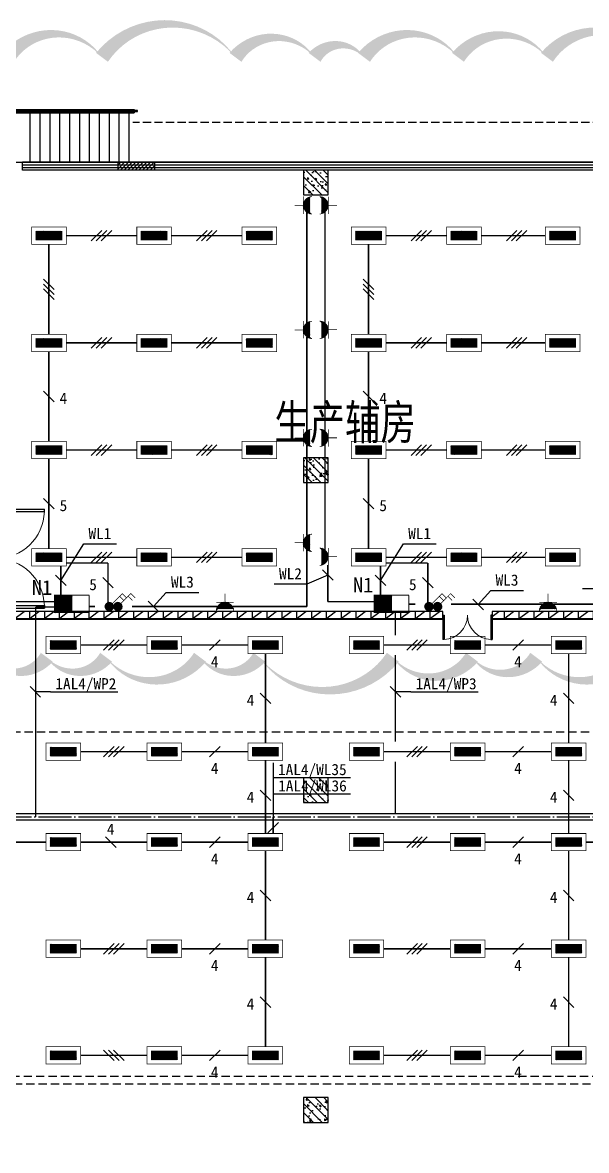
# Model space of a CAD drawing. Header units: millimetres. Extents: x -633009578 to 5705885, y -633235091 to 2571734.
# Drawn here: x 2855720 to 2872829, y 2166108 to 2200309 of the extents above; entities that cross this region are included whole.
import ezdxf

# ---------------------------------------------------------------- set-up
doc = ezdxf.new("R2010")
doc.units = ezdxf.units.MM
doc.header["$LTSCALE"] = 1000
doc.header["$MEASUREMENT"] = 0
for name, pattern in [('DASH', [0.35, 0.25, -0.1]), ('DOTE', [2.4200000000000004, 2, -0.2, 0.02, -0.2]), ('HIDDEN', [0.375, 0.25, -0.125])]:
    doc.linetypes.add(name, pattern=pattern)
doc.layers.get('0').update_dxf_attribs({"color": 9})
for name, color, linetype in [('3T_WOOD', 21, 'Continuous'), ('A-ABOV(投影线)', 154, 'HIDDEN'), ('A-COLUM(柱)', 255, 'Continuous'), ('A-DOOR(门）', 4, 'Continuous'), ('A-F-AREA(计算)', 5, 'Continuous'), ('A-HATH(填充)', 8, 'Continuous'), ('A-LM-RAIL(栏杆)', 167, 'Continuous'), ('A-ST-O(室外)', 54, 'Continuous'), ('A-STAR(楼梯)', 51, 'Continuous'), ('A-TEXT(房间)', 243, 'Continuous'), ('A-WALL(墙)', 255, 'Continuous'), ('A-WINDOW（窗）', 4, 'Continuous'), ('DIM_MODI', 6, 'Continuous'), ('电-强电平面-标注', 3, 'Continuous'), ('电-强电平面-线缆', 3, 'Continuous'), ('电-桥架', 4, 'Continuous'), ('设备-插座', 3, 'Continuous'), ('设备-照明', 3, 'Continuous'), ('设备-箱柜', 3, 'Continuous')]:
    doc.layers.add(name, color=color, linetype=linetype)
doc.styles.add('_TCH', font='simhei.ttf', dxfattribs={"width": 0.75, "bigfont": 'hztxt.shx'})
doc.styles.add('ELEC-DIM', font='simhei.ttf')
doc.styles.add('IDQSTYLE', font='simhei.ttf', dxfattribs={"width": 0.707, "bigfont": 'hztxt.shx'})
pattern_1 = [(0, (-1310557.920547368, -13.22285339003429), (0, 350), []), (37.875, (-1310157.920547368, -13.22285339003429), (-169.61527734408, 218.0766567528281), []), (90, (-1310157.920547368, -13.22285339003429), (-450, 2.755455298081545e-14), [])]

# ---------------------------------------------------------------- blocks, each defined once
blk = doc.blocks.new('$DorLib2D$00000002')
for p, q in [((-0.5, -5.684341886080802e-17), (-0.5000000000000007, 0.4875)), ((-0.4750000000000007, 0.4875), (-0.5000000000000007, 0.4875)), ((-0.475, -2.842170943040401e-17), (-0.4750000000000007, 0.4875)), ((0.475, -2.842170943040401e-17), (0.4750000000000007, 0.4875)), ((0.4750000000000007, 0.4875), (0.5000000000000007, 0.4875)), ((0.5, -5.684341886080802e-17), (0.5000000000000007, 0.4875)), ((-0.5, -5.684341886080802e-17), (-0.475, -2.842170943040401e-17)), ((0.5, -5.684341886080802e-17), (0.475, -2.842170943040401e-17))]:
    blk.add_line(p, q)
at = {"lineweight": 13}
for centre, start, end in [((-0.4875, -4.263256414560601e-17), 0, 88.53071641864632), ((0.4875, -4.263256414560601e-17), 91.4692835813537, 180)]:
    blk.add_arc(centre, 0.4875, start, end, dxfattribs=at)
blk = doc.blocks.new('$TCHSYS$WIN2D')
for p, q in [((-0.5, 0.5), (0.5, 0.5)), ((-0.5, 0.5), (-0.4999999999999999, -0.5)), ((0.5, 0.5), (0.4999999999999998, -0.5)), ((0.5, 0.1666666666666666), (-0.5, 0.1666666666666666)), ((0.5, -0.1666666666666667), (-0.5, -0.1666666666666667)), ((-0.4999999999999999, -0.5), (0.5, -0.5))]:
    blk.add_line(p, q)
blk = doc.blocks.new('_FZH')
h = blk.add_hatch()
h.set_pattern_fill('钢筋混凝土', color=256, scale=0.1, style=0)
h.set_pattern_definition([(45, (0, 0), (-0.1767766952966369, 0.1767766952966369), []), (50, (0, 0), (0.7172601826007535, -0.06275213498259512), [0.07500000000000001, -0.8250000000000001]), (355, (0, 0), (-0.138751333613, 0.7521921337000119), [0.06, -0.66]), (100.4514, (0.05977168000000001, -0.00522934), (0.5785093817140216, 0.6894395420609536), [0.06374019, -0.701142112]), (46.1842, (0, 0.2), (1.067241048625645, -0.1655190143290181), [0.1125, -1.2375]), (96.6356, (0.088936745, 0.186206693), (0.9346627055487033, 0.9741178709004418), [0.095610288, -1.051713]), (351.1842, (0, 0.2), (0.9346619451336272, 0.9741186009253247), [0.09000000000000001, -0.9900000000000001]), (21, (0.1, 0.15), (0.5969070521184617, -0.4026188906653388), [0.07500000000000001, -0.8250000000000001]), (326, (0.1, 0.15), (0.2433153319215824, 0.7251500450468529), [0.06, -0.66]), (71.4514, (0.149742233, 0.116448394), (0.84022262858149, 0.3225304967099524), [0.06374019, -0.701142112]), (37.50000000000001, (0, 0), (0.01215985531729062, 0.3328938538313115), [0, -0.652, 0, -0.67, 0, -0.6625000000000001]), (7.499999999999999, (0, 0), (0.2630695374421486, 0.3944117118823603), [0, -0.382, 0, -0.637, 0, -0.2525]), (-32.5, (-0.223, 0), (0.533822436172409, -0.02255487173437976), [0, -0.25, 0, -0.78, 0, -1.035]), (-42.5, (-0.323, 0), (0.5831861693423862, 0.1001049823323177), [0, -0.325, 0, -0.518, 0, -0.735])])
h.paths.add_polyline_path([(-0.5, -0.5), (0.5, -0.5), (0.5, 0.5), (-0.5, 0.5)])
blk.add_lwpolyline([(-0.5, -0.5), (0.5, -0.5), (0.5, 0.5), (-0.5, 0.5)], close=True)
blk = doc.blocks.new('9-29-1')
h = blk.add_hatch()
h.set_pattern_fill('ANSI31', color=256, scale=50)
h.set_pattern_definition([(45, (0, 0), (-56.1266007566822, 56.12660075668221), [])])
h.paths.add_polyline_path([(1202740.545886949, 1518097.113137864), (1203840.545886949, 1518097.113137864), (1203840.545886949, 1517857.113137864), (1202740.545886949, 1517857.113137864)])
at = {"layer": 'A-HATH(填充)'}
h = blk.add_hatch(dxfattribs=at)
h.set_pattern_fill('空心砖', color=256, scale=100, style=0)
h.set_pattern_definition(pattern_1)
h.paths.add_polyline_path([(1198920.598288392, 1504237.11313787), (1212590.598288081, 1504237.113137874), (1212590.598288081, 1504477.11313787), (1199160.598288281, 1504477.11313787)])
h = blk.add_hatch(dxfattribs=at)
h.set_pattern_fill('空心砖', color=256, scale=100, style=0)
h.set_pattern_definition(pattern_1)
h.paths.add_polyline_path([(1217565.598288391, 1504477.11313787), (1214090.598288081, 1504477.11313787), (1214090.598288081, 1504237.113137874), (1217685.59828837, 1504237.113137866), (1217685.598288383, 1504397.113137871)])
blk.add_lwpolyline([(1202740.545886949, 1518097.113137864), (1203840.545886949, 1518097.113137864), (1203840.545886949, 1517857.113137864), (1202740.545886949, 1517857.113137864)], close=True)
at = {"layer": 'A-ABOV(投影线)'}
for points in [[(1183777.272027053, 1500826.040843806), (1219250.952382447, 1500826.040843806), (1219250.952382447, 1490375.445028108), (1183777.272027053, 1490375.445028108)], [(1183826.786125588, 1490147.041180991), (1219300.466480982, 1490147.041180991), (1219300.466480982, 1479696.445365292), (1183826.786125588, 1479696.445365292)]]:
    blk.add_lwpolyline(points, close=True, dxfattribs=at)
at = {"layer": 'A-F-AREA(计算)'}
blk.add_lwpolyline([(1121700.598288358, 1518097.113137865), (1255980.598288358, 1518097.113137865), (1255980.598288358, 1382017.113137865), (1121700.598288358, 1382017.113137865)], close=True, dxfattribs=at)
at = {"layer": 'A-LM-RAIL(栏杆)'}
blk.add_lwpolyline([(1195615.598423701, 1518097.113126321), (1195615.59795103, 1519632.113104917), (1203325.658004598, 1519632.113104871), (1203325.658004598, 1519662.113104871), (1195585.597941148, 1519662.113104918), (1195585.598423701, 1518097.11311644)], dxfattribs=at)
at = {"layer": 'A-ST-O(室外)', "linetype": 'DASH'}
blk.add_lwpolyline([(1231040.59779431, 1519297.113098509), (1203185.717226562, 1519297.113108536)], dxfattribs=at)
at = {"layer": 'A-STAR(楼梯)'}
for points in [[(1195550.598423701, 1518097.113104911), (1195550.59792962, 1519697.113104918), (1203225.658004599, 1519697.113104871)], [(1195650.598423701, 1518097.11313785), (1195650.597962558, 1519597.113104917), (1203225.658004598, 1519597.113104871)], [(1200065.598782455, 1519697.113104892), (1200065.598782442, 1518097.113104934)], [(1200365.598782455, 1519697.11310489), (1200365.598782442, 1518097.113104932)], [(1200665.598782455, 1519697.113104887), (1200665.598782442, 1518097.11310493)], [(1200965.598782455, 1519697.113104885), (1200965.598782442, 1518097.113104928)], [(1201265.598782455, 1519697.113104883), (1201265.598782442, 1518097.113104925)], [(1201565.598782455, 1519697.11310488), (1201565.598782442, 1518097.113104923)], [(1201865.598782455, 1519697.113104878), (1201865.598782442, 1518097.113104921)], [(1202165.598782455, 1519697.113104876), (1202165.598782442, 1518097.113104919)], [(1202465.598782455, 1519697.113104876), (1202465.598782442, 1518097.113104919)], [(1202765.598782455, 1519697.113104873), (1202765.598782442, 1518097.113104916)], [(1203065.598782455, 1519697.113104871), (1203065.598782442, 1518097.113104914)], [(1203225.658004599, 1519697.11310487), (1203225.658004598, 1519597.113104871)]]:
    blk.add_lwpolyline(points, dxfattribs=at)
at = {"layer": 'A-WALL(墙)'}
for p, q in [((1212590.598288081, 1504477.11313787), (1199160.598288281, 1504477.11313787)), ((1212590.598288081, 1504237.113137874), (1212590.598288081, 1504477.11313787)), ((1217565.598288391, 1504477.11313787), (1214090.598288081, 1504477.11313787)), ((1214090.598288081, 1504477.11313787), (1214090.598288081, 1504237.113137874)), ((1198920.598288392, 1504237.11313787), (1212590.598288081, 1504237.113137874)), ((1214090.598288081, 1504237.113137874), (1217685.59828837, 1504237.113137866))]:
    blk.add_line(p, q, dxfattribs=at)
at = {"layer": 'DIM_MODI'}
blk.add_lwpolyline([(1218901.420044975, 1521276.418882768, 0, 450, 0.5), (1215751.420044975, 1521276.418882768, 0, 450, 0.5), (1213051.420044975, 1521276.418882768, 0, 450, 0.5), (1210201.420044975, 1521276.418882768, 0, 450, 0.5), (1208701.420044975, 1521276.418882768, 0, 450, 0.5), (1206301.420044975, 1521276.418882768, 0, 450, 0.5), (1202251.420044975, 1521276.418882768, 0, 450, 0.5), (1199401.420044975, 1521276.418882768, 0, 450, 0.5), (1198775.620910905, 1521276.418882768, 0, 450, 0.5), (1198775.620910905, 1519026.418882768, 0, 450, 0.5), (1198775.620910905, 1516326.418882768, 0, 450, 0.5), (1198775.620910905, 1514076.418882768, 0, 450, 0.5), (1198775.620910905, 1511676.418882768, 0, 450, 0.5), (1198775.620910905, 1507626.418882768, 0, 450, 0.5), (1198775.620910905, 1505376.418882768, 0, 450, 0.5), (1198775.620910905, 1503085.779319126, 0, 450, 0.5), (1200575.620910905, 1503085.779319126, 0, 450, 0.5), (1202375.620910905, 1503085.779319126, 0, 450, 0.5), (1205225.620910905, 1503085.779319126, 0, 450, 0.5), (1207025.620910905, 1503085.779319126, 0, 450, 0.5), (1211075.620910905, 1503085.779319126, 0, 450, 0.5), (1213475.620910905, 1503085.779319126, 0, 450, 0.5), (1215425.620910905, 1503085.779319126, 0, 450, 0.5), (1218275.620910905, 1503085.779319126, 0, 450, 0.5)], format="xyseb", dxfattribs=at)
at = {"layer": 'A-COLUM(柱)', "xscale": 750, "yscale": 750, "zscale": 750, "rotation": 270}
for p in [(1208740.598288357, 1517482.113137866), (1208740.598288357, 1508757.113137866), (1208740.598288357, 1499057.113137866), (1208740.598288357, 1489357.113137866)]:
    blk.add_blockref('_FZH', p, dxfattribs=at)
at = {"layer": 'A-DOOR(门）'}
for p, xscale, yscale, zscale, rotation in [((1199040.598288357, 1506077.11313761), 3000, 3000, 3000, 270), ((1213340.598288357, 1504357.113137866), -1500, 1500, 1500, 180)]:
    blk.add_blockref('$DorLib2D$00000002', p, dxfattribs=dict(at, xscale=xscale, yscale=yscale, zscale=zscale, rotation=rotation))
at = {"layer": 'A-WINDOW（窗）', "extrusion": (0, 0, -1), "xscale": -32000, "yscale": 240, "zscale": 32000, "rotation": 180}
blk.add_blockref('$TCHSYS$WIN2D', (-1215840.598288277, 1517977.113137867), dxfattribs=at)
at = {"layer": 'A-TEXT(房间)', "style": '_TCH', "width": 0.75}
blk.add_text('生产辅房', height=1050, dxfattribs=at).set_placement((1207477.022479216, 1509686.731963182))
blk = doc.blocks.new('*X164')
at = {"color": 0, "linetype": 'Continuous'}
for p, q in [((159.595646846908, 156.7672197221619), (159.6233466819307, 156.7949195571846)), ((159.6640079704214, 156.5527381332005), (159.9061893944054, 156.7949195571846)), ((159.747532531186, 156.3534199814905), (160.18903210688, 156.7949195571846)), ((159.8446775338837, 156.1677222717137), (160.4718748193546, 156.7949195571846)), ((159.9544025265515, 155.9946045519069), (160.7547175318292, 156.7949195571846)), ((160.0760273856543, 155.833386698535), (161.0375602443038, 156.7949195571846)), ((160.2091522122192, 155.6836688126253), (161.3204029567785, 156.7949195571846)), ((160.3536147760518, 155.5452886639833), (161.6032456692531, 156.7949195571846)), ((160.5094741859558, 155.4183053614127), (161.8860883817277, 156.7949195571846)), ((160.6770167777584, 155.3030052407406), (162.1689310942023, 156.7949195571846)), ((160.8567856433337, 155.1999313938414), (162.451773806677, 156.7949195571846)), ((161.0496413096342, 155.1099443476672), (162.7346165191516, 156.7949195571846)), ((161.2568708631404, 155.0343311886988), (163.0174592316262, 156.7949195571846)), ((161.4803825063601, 154.9750001194438), (163.3003019441008, 156.7949195571846)), ((161.7230685552892, 154.9348434558983), (163.5831446565754, 156.7949195571846)), ((161.9895441276247, 154.9184763157592), (163.86598736905, 156.7949195571846)), ((162.2878715788766, 154.9339610545365), (164.4937876543064, 157.1398771299663)), ((162.6346011340941, 154.9978478972794), (164.4299008115636, 156.7931475747489)), ((163.0778250055067, 155.1582290562173), (164.2695196526256, 156.3499237033363))]:
    blk.add_line(p, q, dxfattribs=at)
blk = doc.blocks.new('HC000134')
at = {"color": 0, "linetype": 'Continuous', "const_width": 0.2}
blk.add_lwpolyline([(-2.5, 5, 0.198912367379654), (-1.767766952966213, 3.232233047033674, 0.1989123673796558), (-4.592273826913179e-16, 2.5, 0.1989123673796559), (1.767766952966213, 3.232233047033674, 0.1989123673796541), (2.5, 4.999999999999999)], format="xyb", dxfattribs=at)
for points in [[(-2.421006983541702, 4.37652170395188), (2.421006983541702, 4.37652170395188)], [(-2.549372027147456, 2.476391871554483), (2.483025305961291, 2.476391871554483)], [(0, 2.5), (0, 0)]]:
    blk.add_lwpolyline(points, dxfattribs=at)
at = {"color": 0, "linetype": 'Continuous'}
blk.add_blockref('*X164', (-162.0093508556101, -152.4183978532327), dxfattribs=at)
at = {"color": 0, "style": 'IDQSTYLE', "width": 0.7}
blk.add_attdef('PSFHATT', (4.500000010000001, 0), '', height=2.5, dxfattribs=at)
blk = doc.blocks.new('*X353')
at = {"color": 0, "linetype": 'Continuous'}
for p, q in [((277.1059544658493, 221.9516255332986), (279.536990929048, 224.3826619964973)), ((277.1059544658493, 222.2344682457732), (279.2541482165735, 224.3826619964973)), ((277.1059544658493, 222.5173109582479), (278.9713055040988, 224.3826619964973)), ((277.1059544658493, 222.8001536707225), (278.6884627916242, 224.3826619964973)), ((277.1059544658493, 223.0829963831971), (278.4056200791496, 224.3826619964973)), ((277.1059544658493, 223.3658390956717), (278.122777366675, 224.3826619964973)), ((277.1059544658493, 223.6486818081463), (277.8399346542004, 224.3826619964973)), ((277.1059544658493, 223.9315245206209), (277.5570919417257, 224.3826619964973)), ((277.1059544658493, 224.2143672330955), (277.2742492292511, 224.3826619964973)), ((277.3198336415227, 221.8826619964973), (279.8198336415227, 224.3826619964973)), ((277.6026763539973, 221.8826619964973), (280.1026763539973, 224.3826619964973)), ((277.8855190664719, 221.8826619964973), (280.3855190664719, 224.3826619964973)), ((278.1683617789465, 221.8826619964973), (280.6683617789466, 224.3826619964973)), ((278.4512044914212, 221.8826619964973), (280.9512044914212, 224.3826619964973)), ((278.7340472038958, 221.8826619964973), (281.2340472038958, 224.3826619964973)), ((279.0168899163704, 221.8826619964973), (281.5168899163704, 224.3826619964973)), ((279.299732628845, 221.8826619964973), (281.799732628845, 224.3826619964973)), ((279.5825753413196, 221.8826619964973), (282.0825753413196, 224.3826619964973)), ((279.8654180537943, 221.8826619964973), (282.3654180537943, 224.3826619964973)), ((280.1482607662689, 221.8826619964973), (282.6482607662689, 224.3826619964973)), ((280.4311034787435, 221.8826619964973), (282.9311034787435, 224.3826619964973)), ((280.7139461912181, 221.8826619964973), (283.2139461912181, 224.3826619964973)), ((280.9967889036927, 221.8826619964973), (283.4967889036927, 224.3826619964973)), ((281.2796316161674, 221.8826619964973), (283.7796316161674, 224.3826619964973)), ((281.5624743286419, 221.8826619964973), (284.062474328642, 224.3826619964973)), ((281.8453170411166, 221.8826619964973), (284.3453170411166, 224.3826619964973)), ((282.1281597535912, 221.8826619964973), (284.6059544658494, 224.3604567087555)), ((282.4110024660658, 221.8826619964973), (284.6059544658494, 224.0776139962809)), ((282.6938451785405, 221.8826619964973), (284.6059544658494, 223.7947712838063)), ((282.976687891015, 221.8826619964973), (284.6059544658494, 223.5119285713317)), ((283.2595306034897, 221.8826619964973), (284.6059544658494, 223.229085858857)), ((283.5423733159643, 221.8826619964973), (284.6059544658494, 222.9462431463824)), ((283.8252160284389, 221.8826619964973), (284.6059544658494, 222.6634004339078)), ((284.1080587409135, 221.8826619964973), (284.6059544658494, 222.3805577214332)), ((284.3909014533882, 221.8826619964973), (284.6059544658494, 222.0977150089586))]:
    blk.add_line(p, q, dxfattribs=at)
blk = doc.blocks.new('HC000062')
at = {"color": 0, "linetype": 'Continuous', "const_width": 0.2}
for points in [[(-4.97662087547036, 2.499999999999943), (5.023379124529697, 2.499999999999943), (5.023379124529697, -2.500000000000057), (-4.97662087547036, -2.500000000000057), (-4.97662087547036, 2.499999999999943)], [(-3.72662087547036, 1.25), (-3.72662087547036, -1.250000000000057), (3.773379124529697, -1.250000000000057), (3.773379124529697, 1.25), (-3.72662087547036, 1.25)]]:
    blk.add_lwpolyline(points, dxfattribs=at)
at = {"color": 0, "linetype": 'Continuous'}
blk.add_blockref('*X353', (-280.8325753413197, -223.1326619964974), dxfattribs=at)
at = {"color": 0, "style": 'IDQSTYLE', "width": 0.7}
blk.add_attdef('PSFHATT', (7.023379124529697, -2.500000000000057), '', height=2.5, dxfattribs=at)
blk = doc.blocks.new('*X153')
at = {"color": 0, "linetype": 'Continuous'}
for p, q in [((234.7655414724513, 317.9212989399893), (239.3433150387835, 322.4990725063215)), ((234.7655414724513, 318.3455630087012), (238.9190509700716, 322.4990725063215)), ((234.7655414724513, 318.7698270774131), (238.4947869013596, 322.4990725063215)), ((234.7655414724513, 319.1940911461251), (238.0705228326477, 322.4990725063215)), ((234.7655414724513, 319.618355214837), (237.6462587639358, 322.4990725063215)), ((234.7655414724513, 320.0426192835489), (237.2219946952239, 322.4990725063215)), ((234.7655414724513, 320.4668833522609), (236.797730626512, 322.4990725063215)), ((234.7655414724513, 320.8911474209728), (236.3734665578, 322.4990725063215)), ((234.7655414724513, 321.3154114896847), (235.9492024890881, 322.4990725063215)), ((234.7655414724513, 321.7396755583966), (235.5249384203761, 322.4990725063215)), ((234.7655414724513, 322.1639396271086), (235.1006743516642, 322.4990725063215)), ((234.7675791074955, 317.4990725063215), (239.7655414724513, 322.4970348712774)), ((235.1918431762074, 317.4990725063215), (239.7655414724513, 322.0727708025654)), ((235.6161072449193, 317.4990725063215), (239.7655414724513, 321.6485067338535)), ((236.0403713136312, 317.4990725063215), (239.7655414724513, 321.2242426651416)), ((236.4646353823431, 317.4990725063215), (239.7655414724513, 320.7999785964296)), ((236.8888994510551, 317.4990725063215), (239.7655414724513, 320.3757145277177)), ((237.313163519767, 317.4990725063215), (239.7655414724513, 319.9514504590058)), ((237.7374275884789, 317.4990725063215), (239.7655414724513, 319.5271863902939)), ((238.1616916571909, 317.4990725063215), (239.7655414724513, 319.1029223215819)), ((238.5859557259028, 317.4990725063215), (239.7655414724513, 318.67865825287)), ((239.0102197946147, 317.4990725063215), (239.7655414724513, 318.2543941841581)), ((239.4344838633266, 317.4990725063215), (239.7655414724513, 317.8301301154461))]:
    blk.add_line(p, q, dxfattribs=at)
blk = doc.blocks.new('HC000435')
at = {"color": 0, "linetype": 'Continuous'}
blk.add_line((2.5, 0), (-2.5, 0), dxfattribs=at)
at = {"color": 0, "linetype": 'Continuous', "const_width": 0.3}
for points in [[(2.5, 0), (2.5, 5), (-2.5, 5)], [(-2.5, 5), (-2.5, 0)], [(-2.5, 0), (-2.5, -5), (2.5, -5), (2.5, 0)]]:
    blk.add_lwpolyline(points, dxfattribs=at)
at = {"color": 0, "linetype": 'Continuous'}
blk.add_blockref('*X153', (-237.2655414724513, -322.4990725063215), dxfattribs=at)
at = {"color": 0, "style": 'IDQSTYLE', "width": 0.7}
blk.add_attdef('PSFHATT', (4.500000000000028, -5), '', height=2.5, dxfattribs=at)
blk = doc.blocks.new('*X157')
at = {"color": 0, "linetype": 'Continuous'}
for p, q in [((261.9988066744281, 135.850956910748), (263.2375091559566, 137.0896593922765)), ((262.0234026256783, 135.5927101495236), (263.4957559171792, 137.0650634410244)), ((262.0463461952987, 136.1813391440932), (262.9071269225657, 137.0421198713602)), ((262.0884022348038, 135.3748670461744), (263.7135990205094, 137.00006383188)), ((262.1829592200917, 135.1865813189878), (263.9018847477136, 136.9055068466096)), ((262.3023466942452, 135.0231260806666), (264.0653399860179, 136.7861193724393)), ((262.4446987243758, 134.8826353983226), (264.205830668362, 136.6437673423088)), ((262.6100901587723, 134.7651841202445), (264.3232819464568, 136.478375907929)), ((262.8005700291263, 134.6728212781239), (264.4156447885779, 136.2878960375755)), ((263.0211904412342, 134.6105989777572), (264.4778670889456, 136.0672756254685)), ((263.2836307586351, 134.5901965826834), (264.4982694840214, 135.8048353080697)), ((263.6234742990336, 134.6471974106073), (264.4412686561033, 135.464991767677))]:
    blk.add_line(p, q, dxfattribs=at)
blk = doc.blocks.new('HC000107')
at = {"color": 0, "linetype": 'Continuous', "const_width": 0.2}
for points in [[(0.8838834764831067, 2.133883476483163), (3.75, 5), (5, 3.75)], [(2.898879886034138, 4.275409520972289), (4.191507707965854, 3.019373591507303)]]:
    blk.add_lwpolyline(points, dxfattribs=at)
blk.add_lwpolyline([(0.88388347648322, 0.3661165235168934, 0.1989123673796338), (1.249999999999944, 1.250000000000057, 0.1989123673796269), (0.8838834764831636, 2.13388347648322, 0.1989123673796352), (4.172009959724221e-16, 2.5, 0.1989123673796539), (-0.8838834764831627, 2.13388347648322, 0.1989123673796721), (-1.250000000000056, 1.250000000000057, 0.1989123673796564), (-0.8838834764832764, 0.3661165235168368, 0.198912367379673), (0, 0, 0.198912367379652)], format="xyb", close=True, dxfattribs=at)
at = {"color": 0, "linetype": 'Continuous'}
blk.add_blockref('*X157', (-263.2487560761182, -134.5897099905746), dxfattribs=at)
at = {"color": 0, "style": 'IDQSTYLE', "width": 0.7}
blk.add_attdef('PSFHATT', (7, -1e-08), '', height=2.5, dxfattribs=at)

msp = doc.modelspace()

# ---------------------------------------------------------------- linework, layer by layer
at = {"layer": '电-强电平面-标注'}
for p, q in [((2858124.881198941, 2194006.326051782), (2857806.683147406, 2193688.12800025)), ((2858274.881198941, 2194006.326051782), (2857956.683147406, 2193688.12800025)), ((2858424.881198941, 2194006.326051782), (2858106.683147406, 2193688.12800025)), ((2861318.214532256, 2194006.326051782), (2861000.016480722, 2193688.12800025)), ((2861468.214532256, 2194006.326051782), (2861150.016480722, 2193688.12800025)), ((2861618.214532256, 2194006.326051782), (2861300.016480722, 2193688.12800025)), ((2867824.881198954, 2194006.326051699), (2867506.683147419, 2193688.128000166)), ((2867974.881198954, 2194006.326051699), (2867656.683147419, 2193688.128000166)), ((2868124.881198954, 2194006.326051699), (2867806.683147419, 2193688.128000166)), ((2870718.214532252, 2194006.3260517), (2870400.016480718, 2193688.128000168)), ((2870868.214532252, 2194006.3260517), (2870550.016480718, 2193688.128000168)), ((2871018.214532252, 2194006.3260517), (2870700.016480718, 2193688.128000168)), ((2856675.759724209, 2192212.50300025), (2856357.561672676, 2192530.701051784)), ((2856675.759724209, 2192062.50300025), (2856357.561672676, 2192380.701051784)), ((2866375.759724222, 2192212.503000166), (2866057.561672689, 2192530.7010517)), ((2866375.759724222, 2192062.503000166), (2866057.561672689, 2192380.7010517)), ((2856675.759724209, 2191912.50300025), (2856357.561672676, 2192230.701051784)), ((2866375.759724222, 2191912.503000166), (2866057.561672689, 2192230.7010517)), ((2858124.881198941, 2190755.076051784), (2857806.683147406, 2190436.878000251)), ((2858274.881198941, 2190755.076051784), (2857956.683147406, 2190436.878000251)), ((2858424.881198941, 2190755.076051784), (2858106.683147406, 2190436.878000251)), ((2861318.214532256, 2190755.076051784), (2861000.016480722, 2190436.878000251)), ((2861468.214532256, 2190755.076051784), (2861150.016480722, 2190436.878000251)), ((2861618.214532256, 2190755.076051784), (2861300.016480722, 2190436.878000251)), ((2867824.881198954, 2190755.076051699), (2867506.683147419, 2190436.878000167)), ((2867974.881198954, 2190755.076051699), (2867656.683147419, 2190436.878000167)), ((2868124.881198954, 2190755.076051699), (2867806.683147419, 2190436.878000167)), ((2870718.214532252, 2190755.076051701), (2870400.016480718, 2190436.878000169)), ((2870868.214532252, 2190755.076051701), (2870550.016480718, 2190436.878000169)), ((2871018.214532252, 2190755.076051701), (2870700.016480718, 2190436.878000169)), ((2856675.759724209, 2188811.253000251), (2856357.561672674, 2189129.451051784)), ((2866375.759724222, 2188811.253000168), (2866057.561672688, 2189129.4510517)), ((2858124.881198941, 2187503.826051785), (2857806.683147406, 2187185.628000252)), ((2858274.881198941, 2187503.826051785), (2857956.683147406, 2187185.628000252)), ((2858424.881198941, 2187503.826051785), (2858106.683147406, 2187185.628000252)), ((2861318.214532256, 2187503.826051785), (2861000.016480722, 2187185.628000252)), ((2861468.214532256, 2187503.826051785), (2861150.016480722, 2187185.628000252)), ((2861618.214532256, 2187503.826051785), (2861300.016480722, 2187185.628000252)), ((2867824.881198954, 2187503.826051701), (2867506.683147419, 2187185.628000169)), ((2867974.881198954, 2187503.826051701), (2867656.683147419, 2187185.628000169)), ((2868124.881198954, 2187503.826051701), (2867806.683147419, 2187185.628000169)), ((2870718.214532252, 2187503.826051703), (2870400.016480718, 2187185.62800017)), ((2870868.214532252, 2187503.826051703), (2870550.016480718, 2187185.62800017)), ((2871018.214532252, 2187503.826051703), (2870700.016480718, 2187185.62800017)), ((2856675.759724209, 2185560.003000253), (2856357.561672674, 2185878.201051786)), ((2866375.759724222, 2185560.003000169), (2866057.561672688, 2185878.201051701)), ((2856881.494031787, 2183394.884616496), (2857574.5, 2184504)), ((2857574.5, 2184504), (2858569.43670886, 2184504)), ((2866581.4940318, 2183394.884616411), (2867274.500000013, 2184503.999999916)), ((2867274.500000013, 2184503.999999916), (2868269.436708873, 2184503.999999916)), ((2858124.881198941, 2184252.576051786), (2857806.683147406, 2183934.378000253)), ((2858274.881198941, 2184252.576051786), (2857956.683147406, 2183934.378000253)), ((2858424.881198941, 2184252.576051786), (2858106.683147406, 2183934.378000253)), ((2861318.214532256, 2184252.576051786), (2861000.016480722, 2183934.378000253)), ((2861468.214532256, 2184252.576051786), (2861150.016480722, 2183934.378000253)), ((2861618.214532256, 2184252.576051786), (2861300.016480722, 2183934.378000253)), ((2867824.881198954, 2184252.576051702), (2867506.683147419, 2183934.37800017)), ((2867974.881198954, 2184252.576051702), (2867656.683147419, 2183934.37800017)), ((2868124.881198954, 2184252.576051702), (2867806.683147419, 2183934.37800017)), ((2870718.214532252, 2184252.576051704), (2870400.016480718, 2183934.378000171)), ((2870868.214532252, 2184252.576051704), (2870550.016480718, 2183934.378000171)), ((2871018.214532252, 2184252.576051704), (2870700.016480718, 2183934.378000171)), ((2864821.498602908, 2183714.599025681), (2865139.696654445, 2183396.400974149)), ((2856722.39500602, 2183553.983642262), (2857040.593057554, 2183235.785590729)), ((2858156.039974079, 2183482.184288953), (2858474.238025613, 2183163.98623742)), ((2864980.597628677, 2183555.499999916), (2864349.994031742, 2183283.999999916)), ((2866422.395006033, 2183553.983642177), (2866740.593057567, 2183235.785590644)), ((2867856.039974092, 2183482.184288868), (2868174.238025626, 2183163.986237335)), ((2859694.5, 2182601), (2860077, 2183028)), ((2860077, 2183028), (2861071.93670886, 2183028)), ((2864349.994031742, 2183283.999999916), (2863355.057322882, 2183283.999999916)), ((2869544, 2182660.5), (2869926.5, 2183087.5)), ((2869926.5, 2183087.5), (2870921.43670886, 2183087.5)), ((2873699.99403163, 2183133.999999856), (2872705.05732277, 2183133.999999856)), ((2859535.400974233, 2182760.099025766), (2859853.599025767, 2182441.900974233)), ((2869384.900974233, 2182819.599025766), (2869703.099025767, 2182501.400974233)), ((2858180.01648077, 2181273.186582946), (2858498.214532305, 2181591.384634479)), ((2858330.01648077, 2181273.186582946), (2858648.214532305, 2181591.384634479)), ((2858480.01648077, 2181273.186582946), (2858798.214532305, 2181591.384634479)), ((2861396.683147438, 2181273.186582946), (2861714.881198971, 2181591.38463448)), ((2867380.01648077, 2181273.186582946), (2867698.214532305, 2181591.384634479)), ((2867530.01648077, 2181273.186582946), (2867848.214532305, 2181591.384634479)), ((2867680.01648077, 2181273.186582946), (2867998.214532305, 2181591.384634479)), ((2870596.683147438, 2181273.186582946), (2870914.881198971, 2181591.38463448)), ((2856265.268341507, 2179856.565577864), (2855947.070289974, 2180174.763629399)), ((2856566.673657508, 2180015.664603631), (2856106.16931574, 2180015.664603631)), ((2856566.673657508, 2180015.664603631), (2858613.187813628, 2180015.664603631)), ((2862932.471288846, 2179974.717967812), (2863250.66934038, 2179656.51991628)), ((2867194.768341507, 2179856.565577864), (2866876.570289974, 2180174.763629399)), ((2867496.173657508, 2180015.664603631), (2867035.66931574, 2180015.664603631)), ((2867496.173657508, 2180015.664603631), (2869542.687813628, 2180015.664603631)), ((2872132.471288846, 2179974.717967812), (2872450.66934038, 2179656.51991628)), ((2858180.01648077, 2178039.853249613), (2858498.214532305, 2178358.051301145)), ((2858330.01648077, 2178039.853249613), (2858648.214532305, 2178358.051301145)), ((2858480.01648077, 2178039.853249613), (2858798.214532305, 2178358.051301145)), ((2861396.683147438, 2178039.853249612), (2861714.881198971, 2178358.051301146)), ((2867380.01648077, 2178039.853249613), (2867698.214532305, 2178358.051301145)), ((2867530.01648077, 2178039.853249613), (2867848.214532305, 2178358.051301145)), ((2867680.01648077, 2178039.853249613), (2867998.214532305, 2178358.051301145)), ((2870596.683147438, 2178039.853249612), (2870914.881198971, 2178358.051301146)), ((2863326.173657508, 2177857.53377693), (2863326.173657508, 2175892.995658232)), ((2863326.173657508, 2177414.350007678), (2865672.687813628, 2177414.350007678)), ((2862932.471288846, 2177032.936979427), (2863250.66934038, 2176714.738927895)), ((2863326.173657508, 2176919.664603631), (2865672.687813628, 2176919.664603631)), ((2872132.471288846, 2177032.936979427), (2872450.66934038, 2176714.738927895)), ((2863485.272683275, 2176052.094683999), (2863167.07463174, 2175733.896632466)), ((2858241.917779818, 2175615.28438525), (2858560.115831351, 2175297.086333716)), ((2861396.683147438, 2175297.086333715), (2861714.881198971, 2175615.284385249)), ((2867380.01648077, 2175297.086333716), (2867698.214532305, 2175615.284385249)), ((2867530.01648077, 2175297.086333716), (2867848.214532305, 2175615.284385249)), ((2867680.01648077, 2175297.086333716), (2867998.214532305, 2175615.284385249)), ((2870596.683147438, 2175297.086333715), (2870914.881198971, 2175615.284385249)), ((2862932.471288846, 2173998.617718582), (2863250.66934038, 2173680.419667049)), ((2872132.471288846, 2173998.617718582), (2872450.66934038, 2173680.419667049)), ((2858180.01648077, 2172063.753000382), (2858498.214532305, 2172381.951051916)), ((2858330.01648077, 2172063.753000382), (2858648.214532305, 2172381.951051916)), ((2858480.01648077, 2172063.753000382), (2858798.214532305, 2172381.951051916)), ((2861396.683147438, 2172063.753000381), (2861714.881198971, 2172381.951051916)), ((2867380.01648077, 2172063.753000382), (2867698.214532305, 2172381.951051916)), ((2867530.01648077, 2172063.753000382), (2867848.214532305, 2172381.951051916)), ((2867680.01648077, 2172063.753000382), (2867998.214532305, 2172381.951051916)), ((2870596.683147438, 2172063.753000381), (2870914.881198971, 2172381.951051916)), ((2862932.471288846, 2170765.284385249), (2863250.66934038, 2170447.086333716)), ((2872132.471288846, 2170765.284385249), (2872450.66934038, 2170447.086333716)), ((2858180.01648077, 2169148.617718583), (2858498.214532305, 2168830.41966705)), ((2858330.01648077, 2169148.617718583), (2858648.214532305, 2168830.41966705)), ((2858480.01648077, 2169148.617718583), (2858798.214532305, 2168830.41966705)), ((2861396.683147438, 2168830.419667048), (2861714.881198971, 2169148.617718583)), ((2867380.01648077, 2168830.419667049), (2867698.214532305, 2169148.617718582)), ((2867530.01648077, 2168830.419667049), (2867848.214532305, 2169148.617718582)), ((2867680.01648077, 2168830.419667049), (2867998.214532305, 2169148.617718582)), ((2870596.683147438, 2168830.419667048), (2870914.881198971, 2169148.617718583))]:
    msp.add_line(p, q, dxfattribs=at)
at = {"layer": '电-强电平面-线缆', "color": 1, "linetype": 'Continuous', "const_width": 45}
for points in [[(2864346.067612188, 2191202.609824826), (2864346.067612188, 2194554.658735333)], [(2864895.613248233, 2191197.749635163), (2864895.613248233, 2194561.626326555)], [(2857044.115506515, 2193847.227026016), (2859187.448839831, 2193847.227026016)], [(2860237.448839831, 2193847.227026016), (2862380.782173147, 2193847.227026016)], [(2866744.115506528, 2193847.227025932), (2868587.448839827, 2193847.227025934)], [(2869637.448839827, 2193847.227025934), (2871580.782173144, 2193847.227025934)], [(2856516.660698442, 2193584.727026016), (2856516.660698442, 2190858.477026018)], [(2866216.660698455, 2193584.727025932), (2866216.660698455, 2190858.477025933)], [(2857044.115506515, 2190595.977026018), (2859187.448839831, 2190595.977026018)], [(2860237.448839831, 2190595.977026018), (2862380.782173147, 2190595.977026018)], [(2864346.067612188, 2187927.109824826), (2864346.067612188, 2190777.34328561)], [(2864895.613248233, 2187922.249635163), (2864895.613248233, 2190786.418278516)], [(2866744.115506528, 2190595.977025933), (2868587.448839827, 2190595.977025935)], [(2869637.448839827, 2190595.977025935), (2871580.782173144, 2190595.977025935)], [(2856516.660698442, 2190333.477026018), (2856516.660698442, 2187607.227026019)], [(2866216.660698455, 2190333.477025933), (2866216.660698455, 2187607.227025935)], [(2864346.067612188, 2184745.617522383), (2864346.067612188, 2187501.84328561)], [(2864895.613248233, 2184317.257332681), (2864895.613248233, 2187510.918278516)], [(2857044.115506515, 2187344.727026019), (2859187.448839831, 2187344.727026019)], [(2860237.448839831, 2187344.727026019), (2862380.782173147, 2187344.727026019)], [(2866744.115506528, 2187344.727025935), (2868587.448839827, 2187344.727025937)], [(2869637.448839827, 2187344.727025937), (2871580.782173144, 2187344.727025937)], [(2856516.660698442, 2187082.227026019), (2856516.660698442, 2184355.97702602)], [(2866216.660698455, 2187082.227025935), (2866216.660698455, 2184355.977025936)], [(2857044.115506515, 2184093.47702602), (2857246.416786756, 2184093.47702602)], [(2857244, 2184093.47702602), (2859187.448839831, 2184093.47702602)], [(2860237.448839831, 2184093.47702602), (2862380.782173147, 2184093.47702602)], [(2864346.067612188, 2182601), (2864346.067612188, 2184320.350983081)], [(2866744.115506528, 2184093.477025936), (2866946.416786769, 2184093.477025936)], [(2866944.000000013, 2184093.477025936), (2868587.448839827, 2184093.477025938)], [(2869637.448839827, 2184093.477025938), (2871580.782173144, 2184093.477025938)], [(2856881.494031787, 2182962.420190884), (2856881.494031787, 2183841)], [(2857044.115506489, 2183921), (2858315.138999846, 2183921)], [(2858315.138999846, 2182725.170526373), (2858315.138999846, 2183921)], [(2864980.597628676, 2182749.956750361), (2864980.597628677, 2183857.999999916)], [(2866581.4940318, 2182962.4201908), (2866581.4940318, 2183840.999999916)], [(2866744.115506502, 2183920.999999916), (2868015.138999859, 2183920.999999916)], [(2868015.138999859, 2182725.170526289), (2868015.138999859, 2183920.999999916)], [(2855280.597628663, 2182749.956750445), (2856692.61652033, 2182749.956750445)], [(2864980.597628676, 2182749.956750361), (2866392.616520343, 2182749.956750361)], [(2867442.616520343, 2182671), (2867641.847840186, 2182671)], [(2868722.393468613, 2182671), (2871496.725649882, 2182671)], [(2871829.214150025, 2182671), (2873574.5, 2182671)], [(2856116, 2176222.476550789), (2856116, 2182587.5)], [(2856116, 2182587.5), (2856692.61652033, 2182587.5)], [(2857742.61652033, 2182601), (2857920.41704572, 2182601)], [(2859043.824263053, 2182601), (2861634.244642667, 2182601)], [(2862086.695157239, 2182601), (2864346.067612188, 2182601)], [(2867030, 2181732.285608713), (2867030, 2182402.420190884)], [(2859497.448839871, 2181432.285608713), (2857480.782173204, 2181432.285608713)], [(2862564.115506537, 2181432.285608713), (2860547.448839871, 2181432.285608713)], [(2868697.448839871, 2181432.285608713), (2866680.782173204, 2181432.285608713)], [(2871764.115506537, 2181432.285608713), (2869747.448839871, 2181432.285608713)], [(2863091.570314613, 2178461.452275379), (2863091.570314613, 2181169.785608713)], [(2867030, 2178498.952275379), (2867030, 2181132.285608713)], [(2872291.570314613, 2178461.452275379), (2872291.570314613, 2181169.785608713)], [(2859497.448839871, 2178198.952275379), (2857480.782173204, 2178198.952275379)], [(2862564.115506537, 2178198.952275379), (2860547.448839871, 2178198.952275379)], [(2868697.448839871, 2178198.952275379), (2866680.782173204, 2178198.952275379)], [(2871764.115506537, 2178198.952275379), (2869747.448839871, 2178198.952275379)], [(2863089.115506551, 2175718.685359492), (2863089.115506551, 2177936.45227538)], [(2867030, 2176322.476550789), (2867030, 2177898.952275379)], [(2872289.115506551, 2175718.685359492), (2872289.115506551, 2177936.45227538)], [(2863326.173657508, 2175718.685359492), (2863326.173657508, 2176222.476550789)], [(2854414.115506551, 2175456.185359492), (2856430.782173178, 2175456.185359492)], [(2859497.448839871, 2175456.185359483), (2857480.782173204, 2175456.185359483)], [(2862564.115506537, 2175456.185359482), (2860547.448839871, 2175456.185359482)], [(2863091.570314613, 2172485.352026148), (2863091.570314613, 2175193.685359482)], [(2868697.448839871, 2175456.185359482), (2866680.782173204, 2175456.185359482)], [(2871764.115506537, 2175456.185359482), (2869747.448839871, 2175456.185359482)], [(2872291.570314613, 2172485.352026148), (2872291.570314613, 2175193.685359482)], [(2872814.115506551, 2175456.185359492), (2875330.782173178, 2175456.185359492)], [(2859497.448839871, 2172222.852026148), (2857480.782173204, 2172222.852026148)], [(2862564.115506537, 2172222.852026148), (2860547.448839871, 2172222.852026148)], [(2868697.448839871, 2172222.852026148), (2866680.782173204, 2172222.852026148)], [(2871764.115506537, 2172222.852026148), (2869747.448839871, 2172222.852026148)], [(2863091.570314613, 2169252.018692815), (2863091.570314613, 2171960.352026148)], [(2872291.570314613, 2169252.018692815), (2872291.570314613, 2171960.352026148)], [(2859497.448839871, 2168989.518692816), (2857480.782173204, 2168989.518692816)], [(2862564.115506537, 2168989.518692815), (2860547.448839871, 2168989.518692815)], [(2868697.448839871, 2168989.518692815), (2866680.782173204, 2168989.518692815)], [(2871764.115506537, 2168989.518692815), (2869747.448839871, 2168989.518692815)]]:
    msp.add_lwpolyline(points, dxfattribs=at)
at = {"layer": '电-桥架', "color": 5, "linetype": 'DOTE', "ltscale": 0.5}
msp.add_line((2792074.752073072, 2176222.476550789), (2892490.065461087, 2176222.476550789), dxfattribs=at)
at = {"layer": '电-桥架', "ltscale": 0.5}
msp.add_lwpolyline([(2792074.752073306, 2176322.476550789), (2892490.065461087, 2176322.476550789), (2892490.065461088, 2176122.476550789), (2792074.752073073, 2176122.476550789)], dxfattribs=at)

# ---------------------------------------------------------------- block references
at = {"layer": '3T_WOOD'}
msp.add_blockref('9-29-1', (1655879.395743424, 677977.51603476), dxfattribs=at)
at = {"layer": '设备-插座', "xscale": 105, "yscale": 105, "zscale": 160}
for p, rotation in [((2863974.994031772, 2194767.292004964), 270), ((2865257.49403183, 2194767.292004878), 90.00000000000001), ((2863974.994031804, 2190989.976555218), 270), ((2865257.49403183, 2190992.083956839), 90.00000000000001), ((2863974.994031804, 2187714.476555218), 270), ((2865257.49403183, 2187716.583956839), 90.00000000000001), ((2863974.994031744, 2184532.984252732), 270), ((2865257.49403183, 2184111.591654357), 90.00000000000001), ((2861860.469899952, 2182992.852026054), 180), ((2871662.969899952, 2182992.852026054), 180)]:
    msp.add_blockref('HC000134', p, dxfattribs=dict(at, rotation=rotation))
at = {"layer": '设备-照明', "xscale": 105, "yscale": 105, "zscale": 105}
for name, p in [('HC000062', (2856516.660698414, 2193847.227026015)), ('HC000062', (2859709.994031727, 2193847.227026015)), ('HC000062', (2862903.3273651, 2193847.227026015)), ('HC000062', (2866216.660698427, 2193847.227025931)), ('HC000062', (2869109.994031724, 2193847.227025933)), ('HC000062', (2872103.327365097, 2193847.227025933)), ('HC000062', (2856516.660698414, 2190595.977026015)), ('HC000062', (2859709.994031727, 2190595.977026015)), ('HC000062', (2862903.3273651, 2190595.977026015)), ('HC000062', (2866216.660698427, 2190595.977025931)), ('HC000062', (2869109.994031724, 2190595.977025933)), ('HC000062', (2872103.327365097, 2190595.977025933)), ('HC000062', (2856516.660698414, 2187344.727026015)), ('HC000062', (2859709.994031727, 2187344.727026015)), ('HC000062', (2862903.3273651, 2187344.727026015)), ('HC000062', (2866216.660698427, 2187344.727025931)), ('HC000062', (2869109.994031724, 2187344.727025933)), ('HC000062', (2872103.327365097, 2187344.727025933)), ('HC000062', (2856516.660698414, 2184093.477026015)), ('HC000062', (2859709.994031727, 2184093.477026015)), ('HC000062', (2862903.3273651, 2184093.477026015)), ('HC000062', (2866216.660698427, 2184093.477025931)), ('HC000062', (2869109.994031724, 2184093.477025933)), ('HC000062', (2872103.327365097, 2184093.477025933)), ('HC000107', (2858351.653321935, 2182467.852026015)), ('HC000107', (2858612.587986838, 2182467.852026015)), ('HC000107', (2868051.653321948, 2182467.852025931)), ('HC000107', (2868312.587986851, 2182467.852025931))]:
    msp.add_blockref(name, p, dxfattribs=at)
at = {"layer": '设备-照明', "xscale": 105, "yscale": 105, "zscale": 105, "rotation": 180}
for p in [(2856958.236981254, 2181432.285608723), (2860024.903647941, 2181432.285608723), (2863091.570314627, 2181432.285608723), (2866158.236981254, 2181432.285608723), (2869224.903647941, 2181432.285608723), (2872291.570314627, 2181432.285608723), (2856958.236981254, 2178198.95227538), (2860024.903647941, 2178198.95227538), (2863091.570314627, 2178198.95227538), (2866158.236981254, 2178198.95227538), (2869224.903647941, 2178198.95227538), (2872291.570314627, 2178198.95227538), (2856958.236981254, 2175456.185359492), (2860024.903647941, 2175456.185359492), (2863091.570314627, 2175456.185359492), (2866158.236981254, 2175456.185359492), (2869224.903647941, 2175456.185359492), (2872291.570314627, 2175456.185359492), (2856958.236981254, 2172222.852026149), (2860024.903647941, 2172222.852026149), (2863091.570314627, 2172222.852026149), (2866158.236981254, 2172222.852026149), (2869224.903647941, 2172222.852026149), (2872291.570314627, 2172222.852026149), (2856958.236981254, 2168989.518692806), (2860024.903647941, 2168989.518692806), (2863091.570314627, 2168989.518692806), (2866158.236981254, 2168989.518692806), (2869224.903647941, 2168989.518692806), (2872291.570314627, 2168989.518692806)]:
    msp.add_blockref('HC000062', p, dxfattribs=at)
at = {"layer": '设备-箱柜', "xscale": 105, "yscale": 105, "zscale": 112, "rotation": 270}
for p in [(2857217.61652033, 2182682.420190884), (2866917.616520343, 2182682.4201908)]:
    msp.add_blockref('HC000435', p, dxfattribs=at)

# ---------------------------------------------------------------- texts
at = {"layer": '电-强电平面-标注', "style": 'ELEC-DIM'}
for s, height, p in [('4', 339.8734177215189, (2856845.141711101, 2188745.352026021)), ('4', 339.8734177215189, (2866545.141711114, 2188745.352025936)), ('5', 339.8734177215189, (2856845.141711101, 2185494.102026022)), ('5', 339.8734177215189, (2866545.141711114, 2185494.102025938)), ('WL1', 339.8734177215189, (2857720.702531645, 2184646.405063291)), ('WL1', 339.8734177215189, (2867420.702531658, 2184646.405063207)), ('WL2', 339.8734177215189, (2863501.259854526, 2183426.405063207)), ('N1', 453.1645569620252, (2856001.5, 2182949.5)), ('5', 339.8734177215189, (2857743.620012505, 2183098.085263184)), ('WL3', 339.8734177215189, (2860223.202531645, 2183174.202531646)), ('N1', 453.1645569620252, (2865746.5, 2183029)), ('5', 339.8734177215189, (2867443.620012518, 2183098.0852631)), ('WL3', 339.8734177215189, (2870072.702531645, 2183233.702531646)), ('4', 339.8734177215189, (2861434.263185865, 2180757.285608713)), ('4', 339.8734177215189, (2870634.263185865, 2180757.285608713)), ('1AL4/WP2', 339.8734177215189, (2856716.673657507, 2180090.52251694)), ('1AL4/WP3', 339.8734177215189, (2867646.173657507, 2180090.52251694)), ('4', 339.8734177215189, (2862520.051327271, 2179590.618942043)), ('4', 339.8734177215189, (2871720.051327271, 2179590.618942043)), ('4', 339.8734177215189, (2861434.263185865, 2177523.952275379)), ('1AL4/WL35', 339.8734177215189, (2863472.376189152, 2177489.207920987)), ('4', 339.8734177215189, (2870634.263185865, 2177523.952275379)), ('1AL4/WL36', 339.8734177215189, (2863476.173657507, 2176994.52251694)), ('4', 339.8734177215189, (2862520.051327271, 2176648.837953658)), ('4', 339.8734177215189, (2871720.051327271, 2176648.837953658)), ('4', 339.8734177215189, (2858279.497818246, 2175681.185359483)), ('4', 339.8734177215189, (2861434.263185865, 2174781.185359482)), ('4', 339.8734177215189, (2870634.263185865, 2174781.185359482)), ('4', 339.8734177215189, (2862520.051327271, 2173614.518692813)), ('4', 339.8734177215189, (2871720.051327271, 2173614.518692813)), ('4', 339.8734177215189, (2861434.263185865, 2171547.852026148)), ('4', 339.8734177215189, (2870634.263185865, 2171547.852026148)), ('4', 339.8734177215189, (2862520.051327271, 2170381.185359479)), ('4', 339.8734177215189, (2871720.051327271, 2170381.185359479)), ('4', 339.8734177215189, (2861434.263185865, 2168314.518692815)), ('4', 339.8734177215189, (2870634.263185865, 2168314.518692815))]:
    msp.add_text(s, height=height, dxfattribs=at).set_placement(p)

doc.saveas('drawing.dxf')
